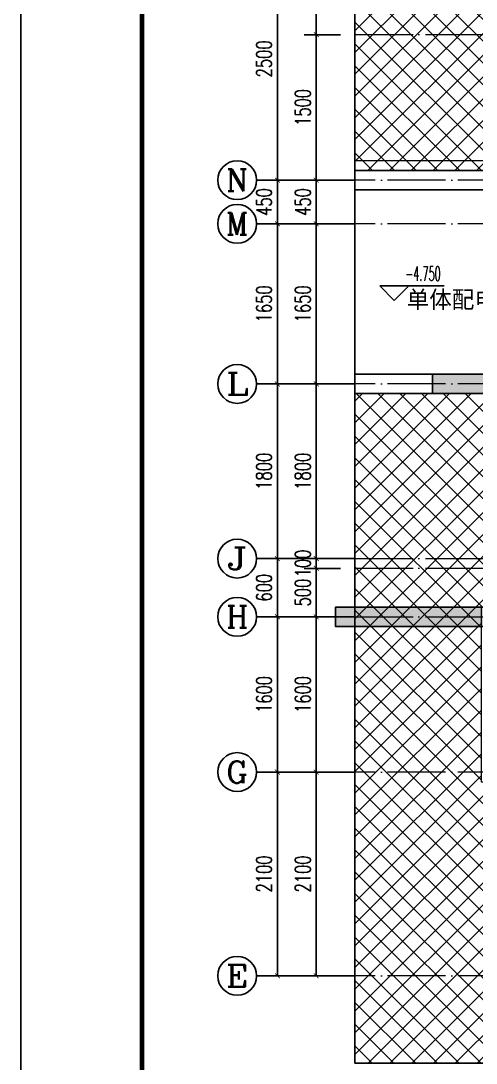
# Model space of a CAD drawing. Extents: x -668857 to 185752, y -270966 to 286822.
# Drawn here: x 14490 to 19186, y 210006 to 220748 of the extents above; entities that cross this region are included whole.
import ezdxf
from ezdxf.enums import TextEntityAlignment as Align

# ---------------------------------------------------------------- set-up
doc = ezdxf.new("R2010")
doc.units = 0
doc.header["$LTSCALE"] = 1000
doc.linetypes.add('DOTE', pattern=[2.42, 2, -0.2, 0.02, -0.2])
doc.layers.get('0').update_dxf_attribs({"linetype": 'CONTINUOUS'})
doc.layers.get('DEFPOINTS').update_dxf_attribs({"linetype": 'CONTINUOUS'})
for name, color, linetype in [('-TK', 7, 'CONTINUOUS'), ('A-AXIS_TEXT', 7, 'CONTINUOUS'), ('AXIS', 3, 'CONTINUOUS'), ('DIM_ELEV', 3, 'CONTINUOUS'), ('DIM_SYMB', 3, 'CONTINUOUS'), ('HS-A-墙-砼', 41, 'CONTINUOUS'), ('PUB_DIM', 3, 'CONTINUOUS'), ('PUB_TEXT', 2, 'CONTINUOUS'), ('S-Q墙实线', 6, 'CONTINUOUS'), ('WALL', 5, 'CONTINUOUS'), ('尺寸标注', 86, 'CONTINUOUS'), ('底图$0$PUB_HATCH', 252, 'CONTINUOUS')]:
    doc.layers.add(name, color=color, linetype=linetype)
for name, color, linetype, lineweight in [('AXIS_TEXT', 7, 'CONTINUOUS', 20), ('DOTE', 19, 'DOTE', 9), ('填充', 251, 'CONTINUOUS', 5)]:
    doc.layers.add(name, color=color, linetype=linetype, lineweight=lineweight)
doc.styles.add('_TCH_AXIS', font='COMPLEX', dxfattribs={"bigfont": 'GBCBIG'})
doc.styles.add('_TCH_DIM', font='SIMPLEX.shx', dxfattribs={"width": 0.7, "bigfont": 'GBCBIG.shx'})
doc.styles.add('_TCH_DIM_T3', font='SIMPLEX', dxfattribs={"width": 0.705882, "bigfont": 'GBCBIG'})
doc.styles.add('COMPLEX', font='COMPLEX')
doc.dimstyles.new('_TCH_ARCH&&50', dxfattribs={"dimtxt": 157.5, "dimasz": 50, "dimexe": 125, "dimexo": 150, "dimgap": 58.75, "dimtad": 1, "dimdec": 0, "dimzin": 0, "dimdsep": 46, "dimtxsty": '_TCH_DIM_T3', "dimblk": 'ARCHTICK', "dimcen": 0.09, "dimclrt": 7, "dimazin": 0, "dimtfac": 1, "dimtdec": 0, "dimtix": 1, "dimtmove": 2, "dimatfit": 3, "dimldrblk": 'ARCHTICK', "dimfxl": 1, "dimtolj": 1, "dimtzin": 0, "dimarcsym": 0})

# ---------------------------------------------------------------- blocks, each defined once
blk = doc.blocks.new('A1')
blk.add_lwpolyline([(0, 59400), (0, 0), (84100, 0), (84100, 59400)], close=True)
at = {"const_width": 100}
blk.add_lwpolyline([(2500, 58400), (2500, 1000), (83100, 1000), (83100, 58400)], close=True, dxfattribs=at)
blk = doc.blocks.new('_AXISO')
blk.add_circle((0, 0), 0.5)
at = {"layer": 'A-AXIS_TEXT', "style": 'COMPLEX', "width": 1.041667}
blk.add_attdef('A', text='', height=0.56, dxfattribs=at).set_placement((-0.25, -0.28), (0.25, -0.28), align=Align.FIT)
blk = doc.blocks.new('_ArchTick')
at = {"color": 0, "linetype": 'ByBlock', "const_width": 0.15}
blk.add_lwpolyline([(-0.5, -0.5), (0.5, 0.5)], dxfattribs=at)
blk = doc.blocks.new('*D1167')
at = {"layer": 'DEFPOINTS', "color": 0, "transparency": 16777216}
for p in [(17536, 213006), (17936, 213006), (17936, 210906)]:
    blk.add_point(p, dxfattribs=at)
at = {"layer": '尺寸标注', "color": 0, "lineweight": -2, "transparency": 16777216}
for p, q in [((17786, 213006), (17411, 213006)), ((17536, 210906), (17536, 213006)), ((17786, 210906), (17411, 210906))]:
    blk.add_line(p, q, dxfattribs=at)
at = {"layer": '尺寸标注', "color": 0, "lineweight": -2, "transparency": 16777216, "xscale": 50, "yscale": 50, "zscale": 50}
for p, rotation in [((17536, 213006), 90), ((17536, 210906), 270)]:
    blk.add_blockref('_ArchTick', p, dxfattribs=dict(at, rotation=rotation))
at = {"layer": '尺寸标注', "color": 7, "transparency": 16777216, "insert": (17398, 211956), "char_height": 157.5, "attachment_point": 5, "rotation": 90, "style": '_TCH_DIM_T3'}
blk.add_mtext('\\A1;2100', dxfattribs=at)
blk = doc.blocks.new('*D1168')
at = {"layer": 'DEFPOINTS', "color": 0, "transparency": 16777216}
for p in [(17536, 214607), (17936, 214607), (17936, 213006)]:
    blk.add_point(p, dxfattribs=at)
at = {"layer": '尺寸标注', "color": 0, "lineweight": -2, "transparency": 16777216}
for p, q in [((17786, 214607), (17411, 214607)), ((17536, 213006), (17536, 214607)), ((17786, 213006), (17411, 213006))]:
    blk.add_line(p, q, dxfattribs=at)
at = {"layer": '尺寸标注', "color": 0, "lineweight": -2, "transparency": 16777216, "xscale": 50, "yscale": 50, "zscale": 50}
for p, rotation in [((17536, 214607), 90), ((17536, 213006), 270)]:
    blk.add_blockref('_ArchTick', p, dxfattribs=dict(at, rotation=rotation))
at = {"layer": '尺寸标注', "color": 7, "transparency": 16777216, "insert": (17398, 213806), "char_height": 157.5, "attachment_point": 5, "rotation": 90, "style": '_TCH_DIM_T3'}
blk.add_mtext('\\A1;1600', dxfattribs=at)
blk = doc.blocks.new('*D1169')
at = {"layer": 'DEFPOINTS', "color": 0, "transparency": 16777216}
for p in [(17536, 215106), (17936, 215106), (17936, 214607)]:
    blk.add_point(p, dxfattribs=at)
at = {"layer": '尺寸标注', "color": 0, "lineweight": -2, "transparency": 16777216}
for p, q in [((17786, 215106), (17411, 215106)), ((17536, 214607), (17536, 215106)), ((17786, 214607), (17411, 214607))]:
    blk.add_line(p, q, dxfattribs=at)
at = {"layer": '尺寸标注', "color": 0, "lineweight": -2, "transparency": 16777216, "xscale": 50, "yscale": 50, "zscale": 50}
for p, rotation in [((17536, 215106), 90), ((17536, 214607), 270)]:
    blk.add_blockref('_ArchTick', p, dxfattribs=dict(at, rotation=rotation))
at = {"layer": '尺寸标注', "color": 7, "transparency": 16777216, "insert": (17398, 214856), "char_height": 157.5, "attachment_point": 5, "rotation": 90, "style": '_TCH_DIM_T3'}
blk.add_mtext('\\A1;500', dxfattribs=at)
blk = doc.blocks.new('*D1170')
at = {"layer": 'DEFPOINTS', "color": 0, "transparency": 16777216}
for p in [(17536, 215206), (17936, 215206), (17936, 215106)]:
    blk.add_point(p, dxfattribs=at)
at = {"layer": '尺寸标注', "color": 0, "lineweight": -2, "transparency": 16777216}
for p, q in [((17786, 215206), (17411, 215206)), ((17536, 215206), (17536, 215256)), ((17536, 215106), (17536, 215206)), ((17786, 215106), (17411, 215106)), ((17536, 215106), (17536, 215056))]:
    blk.add_line(p, q, dxfattribs=at)
at = {"layer": '尺寸标注', "color": 0, "lineweight": -2, "transparency": 16777216, "xscale": 50, "yscale": 50, "zscale": 50}
for p, rotation in [((17536, 215206), 270), ((17536, 215106), 90)]:
    blk.add_blockref('_ArchTick', p, dxfattribs=dict(at, rotation=rotation))
at = {"layer": '尺寸标注', "color": 7, "transparency": 16777216, "insert": (17398, 215156), "char_height": 157.5, "attachment_point": 5, "rotation": 90, "style": '_TCH_DIM_T3'}
blk.add_mtext('\\A1;100', dxfattribs=at)
blk = doc.blocks.new('*D1171')
at = {"layer": 'DEFPOINTS', "color": 0, "transparency": 16777216}
for p in [(17536, 217006), (17936, 217006), (17936, 215206)]:
    blk.add_point(p, dxfattribs=at)
at = {"layer": '尺寸标注', "color": 0, "lineweight": -2, "transparency": 16777216}
for p, q in [((17786, 217006), (17411, 217006)), ((17536, 215206), (17536, 217006)), ((17786, 215206), (17411, 215206))]:
    blk.add_line(p, q, dxfattribs=at)
at = {"layer": '尺寸标注', "color": 0, "lineweight": -2, "transparency": 16777216, "xscale": 50, "yscale": 50, "zscale": 50}
for p, rotation in [((17536, 217006), 90), ((17536, 215206), 270)]:
    blk.add_blockref('_ArchTick', p, dxfattribs=dict(at, rotation=rotation))
at = {"layer": '尺寸标注', "color": 7, "transparency": 16777216, "insert": (17398, 216106), "char_height": 157.5, "attachment_point": 5, "rotation": 90, "style": '_TCH_DIM_T3'}
blk.add_mtext('\\A1;1800', dxfattribs=at)
blk = doc.blocks.new('*D1172')
at = {"layer": 'DEFPOINTS', "color": 0, "transparency": 16777216}
for p in [(17536, 218656), (17936, 218656), (17936, 217006)]:
    blk.add_point(p, dxfattribs=at)
at = {"layer": '尺寸标注', "color": 0, "lineweight": -2, "transparency": 16777216}
for p, q in [((17786, 218656), (17411, 218656)), ((17536, 217006), (17536, 218656)), ((17786, 217006), (17411, 217006))]:
    blk.add_line(p, q, dxfattribs=at)
at = {"layer": '尺寸标注', "color": 0, "lineweight": -2, "transparency": 16777216, "xscale": 50, "yscale": 50, "zscale": 50}
for p, rotation in [((17536, 218656), 90), ((17536, 217006), 270)]:
    blk.add_blockref('_ArchTick', p, dxfattribs=dict(at, rotation=rotation))
at = {"layer": '尺寸标注', "color": 7, "transparency": 16777216, "insert": (17398, 217831), "char_height": 157.5, "attachment_point": 5, "rotation": 90, "style": '_TCH_DIM_T3'}
blk.add_mtext('\\A1;1650', dxfattribs=at)
blk = doc.blocks.new('*D1173')
at = {"layer": 'DEFPOINTS', "color": 0, "transparency": 16777216}
for p in [(17536, 219106), (17936, 219106), (17936, 218656)]:
    blk.add_point(p, dxfattribs=at)
at = {"layer": '尺寸标注', "color": 0, "lineweight": -2, "transparency": 16777216}
for p, q in [((17786, 219106), (17411, 219106)), ((17536, 218656), (17536, 219106)), ((17786, 218656), (17411, 218656))]:
    blk.add_line(p, q, dxfattribs=at)
at = {"layer": '尺寸标注', "color": 0, "lineweight": -2, "transparency": 16777216, "xscale": 50, "yscale": 50, "zscale": 50}
for p, rotation in [((17536, 219106), 90), ((17536, 218656), 270)]:
    blk.add_blockref('_ArchTick', p, dxfattribs=dict(at, rotation=rotation))
at = {"layer": '尺寸标注', "color": 7, "transparency": 16777216, "insert": (17398, 218881), "char_height": 157.5, "attachment_point": 5, "rotation": 90, "style": '_TCH_DIM_T3'}
blk.add_mtext('\\A1;450', dxfattribs=at)
blk = doc.blocks.new('*D1174')
at = {"layer": 'DEFPOINTS', "color": 0, "transparency": 16777216}
for p in [(17536, 220606), (17936, 220606), (17936, 219106)]:
    blk.add_point(p, dxfattribs=at)
at = {"layer": '尺寸标注', "color": 0, "lineweight": -2, "transparency": 16777216}
for p, q in [((17786, 220606), (17411, 220606)), ((17536, 219106), (17536, 220606)), ((17786, 219106), (17411, 219106))]:
    blk.add_line(p, q, dxfattribs=at)
at = {"layer": '尺寸标注', "color": 0, "lineweight": -2, "transparency": 16777216, "xscale": 50, "yscale": 50, "zscale": 50}
for p, rotation in [((17536, 220606), 90), ((17536, 219106), 270)]:
    blk.add_blockref('_ArchTick', p, dxfattribs=dict(at, rotation=rotation))
at = {"layer": '尺寸标注', "color": 7, "transparency": 16777216, "insert": (17398, 219856), "char_height": 157.5, "attachment_point": 5, "rotation": 90, "style": '_TCH_DIM_T3'}
blk.add_mtext('\\A1;1500', dxfattribs=at)
blk = doc.blocks.new('*D1175')
at = {"layer": 'DEFPOINTS', "color": 0, "transparency": 16777216}
for p in [(17536, 221606), (17936, 221606), (17936, 220606)]:
    blk.add_point(p, dxfattribs=at)
at = {"layer": '尺寸标注', "color": 0, "lineweight": -2, "transparency": 16777216}
for p, q in [((17786, 221606), (17411, 221606)), ((17536, 220606), (17536, 221606)), ((17786, 220606), (17411, 220606))]:
    blk.add_line(p, q, dxfattribs=at)
at = {"layer": '尺寸标注', "color": 0, "lineweight": -2, "transparency": 16777216, "xscale": 50, "yscale": 50, "zscale": 50}
for p, rotation in [((17536, 221606), 90), ((17536, 220606), 270)]:
    blk.add_blockref('_ArchTick', p, dxfattribs=dict(at, rotation=rotation))
at = {"layer": '尺寸标注', "color": 7, "transparency": 16777216, "insert": (17398, 221106), "char_height": 157.5, "attachment_point": 5, "rotation": 90, "style": '_TCH_DIM_T3'}
blk.add_mtext('\\A1;1000', dxfattribs=at)
blk = doc.blocks.new('*D1205')
at = {"layer": 'DEFPOINTS', "color": 0, "transparency": 16777216}
for p in [(17136, 213006), (17936, 213006), (17936, 210906)]:
    blk.add_point(p, dxfattribs=at)
at = {"layer": 'PUB_DIM', "color": 0, "lineweight": -2, "transparency": 16777216}
for p, q in [((17786, 213006), (17011, 213006)), ((17136, 210906), (17136, 213006)), ((17786, 210906), (17011, 210906))]:
    blk.add_line(p, q, dxfattribs=at)
at = {"layer": 'PUB_DIM', "color": 0, "lineweight": -2, "transparency": 16777216, "xscale": 50, "yscale": 50, "zscale": 50}
for p, rotation in [((17136, 213006), 90), ((17136, 210906), 270)]:
    blk.add_blockref('_ArchTick', p, dxfattribs=dict(at, rotation=rotation))
at = {"layer": 'PUB_DIM', "color": 7, "transparency": 16777216, "insert": (16998, 211956), "char_height": 157.5, "attachment_point": 5, "rotation": 90, "style": '_TCH_DIM_T3'}
blk.add_mtext('\\A1;2100', dxfattribs=at)
blk = doc.blocks.new('*D1206')
at = {"layer": 'DEFPOINTS', "color": 0, "transparency": 16777216}
for p in [(17136, 214607), (17936, 214607), (17936, 213006)]:
    blk.add_point(p, dxfattribs=at)
at = {"layer": 'PUB_DIM', "color": 0, "lineweight": -2, "transparency": 16777216}
for p, q in [((17786, 214607), (17011, 214607)), ((17136, 213006), (17136, 214607)), ((17786, 213006), (17011, 213006))]:
    blk.add_line(p, q, dxfattribs=at)
at = {"layer": 'PUB_DIM', "color": 0, "lineweight": -2, "transparency": 16777216, "xscale": 50, "yscale": 50, "zscale": 50}
for p, rotation in [((17136, 214607), 90), ((17136, 213006), 270)]:
    blk.add_blockref('_ArchTick', p, dxfattribs=dict(at, rotation=rotation))
at = {"layer": 'PUB_DIM', "color": 7, "transparency": 16777216, "insert": (16998, 213806), "char_height": 157.5, "attachment_point": 5, "rotation": 90, "style": '_TCH_DIM_T3'}
blk.add_mtext('\\A1;1600', dxfattribs=at)
blk = doc.blocks.new('*D1207')
at = {"layer": 'DEFPOINTS', "color": 0, "transparency": 16777216}
for p in [(17136, 215206), (17936, 215206), (17936, 214607)]:
    blk.add_point(p, dxfattribs=at)
at = {"layer": 'PUB_DIM', "color": 0, "lineweight": -2, "transparency": 16777216}
for p, q in [((17786, 215206), (17011, 215206)), ((17136, 214607), (17136, 215206)), ((17786, 214607), (17011, 214607))]:
    blk.add_line(p, q, dxfattribs=at)
at = {"layer": 'PUB_DIM', "color": 0, "lineweight": -2, "transparency": 16777216, "xscale": 50, "yscale": 50, "zscale": 50}
for p, rotation in [((17136, 215206), 90), ((17136, 214607), 270)]:
    blk.add_blockref('_ArchTick', p, dxfattribs=dict(at, rotation=rotation))
at = {"layer": 'PUB_DIM', "color": 7, "transparency": 16777216, "insert": (16998, 214906), "char_height": 157.5, "attachment_point": 5, "rotation": 90, "style": '_TCH_DIM_T3'}
blk.add_mtext('\\A1;600', dxfattribs=at)
blk = doc.blocks.new('*D1208')
at = {"layer": 'DEFPOINTS', "color": 0, "transparency": 16777216}
for p in [(17136, 217006), (17936, 217006), (17936, 215206)]:
    blk.add_point(p, dxfattribs=at)
at = {"layer": 'PUB_DIM', "color": 0, "lineweight": -2, "transparency": 16777216}
for p, q in [((17786, 217006), (17011, 217006)), ((17136, 215206), (17136, 217006)), ((17786, 215206), (17011, 215206))]:
    blk.add_line(p, q, dxfattribs=at)
at = {"layer": 'PUB_DIM', "color": 0, "lineweight": -2, "transparency": 16777216, "xscale": 50, "yscale": 50, "zscale": 50}
for p, rotation in [((17136, 217006), 90), ((17136, 215206), 270)]:
    blk.add_blockref('_ArchTick', p, dxfattribs=dict(at, rotation=rotation))
at = {"layer": 'PUB_DIM', "color": 7, "transparency": 16777216, "insert": (16998, 216106), "char_height": 157.5, "attachment_point": 5, "rotation": 90, "style": '_TCH_DIM_T3'}
blk.add_mtext('\\A1;1800', dxfattribs=at)
blk = doc.blocks.new('*D1209')
at = {"layer": 'DEFPOINTS', "color": 0, "transparency": 16777216}
for p in [(17136, 218656), (17936, 218656), (17936, 217006)]:
    blk.add_point(p, dxfattribs=at)
at = {"layer": 'PUB_DIM', "color": 0, "lineweight": -2, "transparency": 16777216}
for p, q in [((17786, 218656), (17011, 218656)), ((17136, 217006), (17136, 218656)), ((17786, 217006), (17011, 217006))]:
    blk.add_line(p, q, dxfattribs=at)
at = {"layer": 'PUB_DIM', "color": 0, "lineweight": -2, "transparency": 16777216, "xscale": 50, "yscale": 50, "zscale": 50}
for p, rotation in [((17136, 218656), 90), ((17136, 217006), 270)]:
    blk.add_blockref('_ArchTick', p, dxfattribs=dict(at, rotation=rotation))
at = {"layer": 'PUB_DIM', "color": 7, "transparency": 16777216, "insert": (16998, 217831), "char_height": 157.5, "attachment_point": 5, "rotation": 90, "style": '_TCH_DIM_T3'}
blk.add_mtext('\\A1;1650', dxfattribs=at)
blk = doc.blocks.new('*D1210')
at = {"layer": 'DEFPOINTS', "color": 0, "transparency": 16777216}
for p in [(17136, 219106), (17936, 219106), (17936, 218656)]:
    blk.add_point(p, dxfattribs=at)
at = {"layer": 'PUB_DIM', "color": 0, "lineweight": -2, "transparency": 16777216}
for p, q in [((17786, 219106), (17011, 219106)), ((17136, 218656), (17136, 219106)), ((17786, 218656), (17011, 218656))]:
    blk.add_line(p, q, dxfattribs=at)
at = {"layer": 'PUB_DIM', "color": 0, "lineweight": -2, "transparency": 16777216, "xscale": 50, "yscale": 50, "zscale": 50}
for p, rotation in [((17136, 219106), 90), ((17136, 218656), 270)]:
    blk.add_blockref('_ArchTick', p, dxfattribs=dict(at, rotation=rotation))
at = {"layer": 'PUB_DIM', "color": 7, "transparency": 16777216, "insert": (16998, 218881), "char_height": 157.5, "attachment_point": 5, "rotation": 90, "style": '_TCH_DIM_T3'}
blk.add_mtext('\\A1;450', dxfattribs=at)
blk = doc.blocks.new('*D1211')
at = {"layer": 'DEFPOINTS', "color": 0, "transparency": 16777216}
for p in [(17136, 221606), (17936, 221606), (17936, 219106)]:
    blk.add_point(p, dxfattribs=at)
at = {"layer": 'PUB_DIM', "color": 0, "lineweight": -2, "transparency": 16777216}
for p, q in [((17786, 221606), (17011, 221606)), ((17136, 219106), (17136, 221606)), ((17786, 219106), (17011, 219106))]:
    blk.add_line(p, q, dxfattribs=at)
at = {"layer": 'PUB_DIM', "color": 0, "lineweight": -2, "transparency": 16777216, "xscale": 50, "yscale": 50, "zscale": 50}
for p, rotation in [((17136, 221606), 90), ((17136, 219106), 270)]:
    blk.add_blockref('_ArchTick', p, dxfattribs=dict(at, rotation=rotation))
at = {"layer": 'PUB_DIM', "color": 7, "transparency": 16777216, "insert": (16998, 220356), "char_height": 157.5, "attachment_point": 5, "rotation": 90, "style": '_TCH_DIM_T3'}
blk.add_mtext('\\A1;2500', dxfattribs=at)

msp = doc.modelspace()

# ---------------------------------------------------------------- hatches: boundary and pattern name
at = {"layer": '填充'}
h = msp.add_hatch(dxfattribs=at)
h.set_pattern_fill('ANSI37', color=196, scale=100, style=0)
h.set_pattern_definition([(45, (-76536.83, 109335.62), (-112.2532, 112.2532), []), (135, (-76536.83, 109335.62), (-112.2532, -112.2532), [])])
h.paths.add_polyline_path([(19535.79, 216906.34), (17935.98, 216906.34), (17935.98, 210006.35), (24135.98, 210006.35), (24135.98, 211506.35), (22385.79, 211506.35), (22385.79, 210806.35), (19685.79, 210806.35), (19685.79, 212906.35), (19235.79, 212906.35), (19235.79, 214706.61), (19535.79, 214706.62)])
h.paths.add_polyline_path([(17935.98, 219206.35), (19535.79, 219206.35), (19535.79, 220706.34), (22535.8, 220706.34), (22535.79, 214706.59), (24135.98, 214706.6), (24135.98, 218206.35), (30485.99, 218206.35), (30485.99, 223506.35), (17935.98, 223506.35)])
at = {"layer": '底图$0$PUB_HATCH'}
for points in [[(19535.79, 215706.35), (19735.79, 215706.35), (19735.79, 217356.35), (19535.79, 217356.35), (19535.79, 217106.35), (18735.9, 217106.35), (18735.9, 216906.35), (19535.79, 216906.35)], [(19735.79, 215006.35), (19735.79, 214506.35), (17735.79, 214506.35), (17735.79, 214706.35), (19535.79, 214706.35), (19535.79, 215006.35)]]:
    msp.add_hatch(color=256, dxfattribs=at).paths.add_polyline_path(points)

# ---------------------------------------------------------------- linework, layer by layer
at = {"layer": 'AXIS'}
for p, q in [((17935.98, 219106.35), (16921.38, 219106.35)), ((17935.98, 218656.35), (16921.38, 218656.35)), ((17935.98, 217006.35), (16921.38, 217006.35)), ((17935.98, 215206.35), (16921.38, 215206.35)), ((17935.98, 214606.62), (16921.38, 214606.62)), ((17935.98, 213006.35), (16921.38, 213006.35)), ((17935.98, 210906.35), (16921.38, 210906.35))]:
    msp.add_line(p, q, dxfattribs=at)
at = {"layer": 'DIM_ELEV'}
for p, q in [((18340.75, 217866.96), (18190.75, 218016.96)), ((18190.75, 218016.96), (18855.67, 218016.96)), ((18340.75, 217866.96), (18490.75, 218016.96))]:
    msp.add_line(p, q, dxfattribs=at)
at = {"layer": 'DIM_SYMB'}
msp.add_lwpolyline([(17935.98, 223506.35), (17935.98, 218206.35), (17935.98, 218206.35), (17935.98, 210006.35), (24135.98, 210006.35), (24135.98, 218206.35), (30485.99, 218206.35), (30485.99, 223506.35)], close=True, dxfattribs=at)
at = {"layer": 'DOTE', "linetype": 'DOTE', "ltscale": 0.3}
for p, q in [((17935.98, 220606.34), (30485.99, 220606.34)), ((30485.99, 219106.35), (17935.98, 219106.35)), ((30485.99, 218656.35), (17935.98, 218656.35)), ((30485.99, 217006.35), (17935.98, 217006.35)), ((17935.98, 215206.35), (30485.99, 215206.35)), ((17935.98, 215106.35), (30485.99, 215106.35)), ((17935.98, 214606.62), (30485.99, 214606.62)), ((30485.99, 213006.35), (17935.98, 213006.35)), ((30485.99, 210906.35), (17935.98, 210906.35))]:
    msp.add_line(p, q, dxfattribs=at)
at = {"layer": 'HS-A-墙-砼'}
for p, q in [((17935.98, 219006.35), (17935.98, 219306.35)), ((19735.79, 219006.35), (17935.98, 219006.35))]:
    msp.add_line(p, q, dxfattribs=at)
at = {"layer": 'S-Q墙实线', "color": 6}
for points in [[(19535.79, 215706.35), (19735.79, 215706.35), (19735.79, 217356.35), (19535.79, 217356.35), (19535.79, 217106.35), (18735.9, 217106.35), (18735.9, 216906.35), (19535.79, 216906.35)], [(19735.79, 215006.35), (19735.79, 214506.35), (17735.79, 214506.35), (17735.79, 214706.35), (19535.79, 214706.35), (19535.79, 215006.35)]]:
    msp.add_lwpolyline(points, close=True, dxfattribs=at)
at = {"layer": 'WALL'}
for p, q in [((17935.98, 219206.35), (19535.79, 219206.35)), ((17935.98, 219206.35), (17935.98, 219006.35)), ((17935.98, 219006.35), (19535.79, 219006.35)), ((17935.98, 217106.35), (19135.79, 217106.35)), ((17935.98, 217106.35), (17935.98, 216906.35)), ((17935.98, 216906.35), (19135.79, 216906.35))]:
    msp.add_line(p, q, dxfattribs=at)
at = {"layer": '填充', "color": 196}
msp.add_lwpolyline([(19535.79, 220706.34), (19535.78, 219306.35), (17935.98, 219306.35), (17935.98, 216906.35), (19535.79, 216906.34), (19535.79, 214706.62), (19235.79, 214706.61), (19235.79, 212906.35), (19685.79, 212906.35), (19685.79, 210806.35), (22385.79, 210806.35), (22385.79, 211506.35), (24135.98, 211506.35), (24135.98, 214706.61), (22535.79, 214706.59), (22535.8, 220706.34)], close=True, dxfattribs=at)

# ---------------------------------------------------------------- block references
at = {"layer": '-TK', "xscale": 0.5, "yscale": 0.5, "zscale": 0.5}
msp.add_blockref('A1', (14490.19, 196482.28), dxfattribs=at)
at = {"layer": 'AXIS'}
ref = msp.add_blockref('_AXISO', (16721.38, 219106.35), dxfattribs=dict(at, xscale=400, yscale=400, zscale=400))
ref.add_attrib('A', 'N', dxfattribs={"layer": 'AXIS_TEXT', "height": 226.27, "style": '_TCH_AXIS', "width": 1.105263}).set_placement((16608.24, 218993.21), (16834.51, 218993.21), align=Align.FIT)
ref = msp.add_blockref('_AXISO', (16721.38, 218656.35), dxfattribs=dict(at, xscale=400, yscale=400, zscale=400))
ref.add_attrib('A', 'M', dxfattribs={"layer": 'AXIS_TEXT', "height": 226.27, "style": '_TCH_AXIS'}).set_placement((16608.24, 218543.21), (16834.51, 218543.21), align=Align.FIT)
ref = msp.add_blockref('_AXISO', (16721.38, 217006.35), dxfattribs=dict(at, xscale=400, yscale=400, zscale=400))
ref.add_attrib('A', 'L', dxfattribs={"layer": 'AXIS_TEXT', "height": 226.27, "style": '_TCH_AXIS', "width": 1.4}).set_placement((16608.24, 216893.21), (16834.51, 216893.21), align=Align.FIT)
ref = msp.add_blockref('_AXISO', (16721.38, 215206.35), dxfattribs=dict(at, xscale=400, yscale=400, zscale=400))
ref.add_attrib('A', 'J', dxfattribs={"layer": 'AXIS_TEXT', "height": 226.27, "style": '_TCH_AXIS', "width": 1.909091}).set_placement((16608.24, 215093.21), (16834.51, 215093.21), align=Align.FIT)
ref = msp.add_blockref('_AXISO', (16721.38, 214606.62), dxfattribs=dict(at, xscale=400, yscale=400, zscale=400))
ref.add_attrib('A', 'H', dxfattribs={"layer": 'AXIS_TEXT', "height": 226.27, "style": '_TCH_AXIS', "width": 1.05}).set_placement((16608.24, 214493.48), (16834.51, 214493.48), align=Align.FIT)
ref = msp.add_blockref('_AXISO', (16721.38, 213006.35), dxfattribs=dict(at, xscale=400, yscale=400, zscale=400))
ref.add_attrib('A', 'G', dxfattribs={"layer": 'AXIS_TEXT', "height": 226.27, "style": '_TCH_AXIS', "width": 1.166667}).set_placement((16608.24, 212893.21), (16834.51, 212893.21), align=Align.FIT)
ref = msp.add_blockref('_AXISO', (16721.38, 210906.35), dxfattribs=dict(at, xscale=400, yscale=400, zscale=400))
ref.add_attrib('A', 'E', dxfattribs={"layer": 'AXIS_TEXT', "height": 226.27, "style": '_TCH_AXIS', "width": 1.3125}).set_placement((16608.24, 210793.21), (16834.51, 210793.21), align=Align.FIT)

# ---------------------------------------------------------------- texts
at = {"layer": 'PUB_TEXT', "style": '_TCH_DIM', "width": 0.494118}
msp.add_text('-4.750', height=148.75, dxfattribs=at).set_placement((18455.67, 218069.46))
at = {"layer": 'PUB_TEXT', "color": 7}
msp.add_text('单体配电间', height=178.723, dxfattribs=at).set_placement((18469.9, 217787.3))

# ---------------------------------------------------------------- dimensions: what is measured, and where the dimension line sits
at = {"layer": 'PUB_DIM'}
for p1, p2, picture, middle in [((17935.98, 219106.35), (17935.98, 221606.35), '*D1211', (16998.48, 220356.35)), ((17935.98, 218656.35), (17935.98, 219106.35), '*D1210', (16998.48, 218881.35)), ((17935.98, 217006.35), (17935.98, 218656.35), '*D1209', (16998.48, 217831.35)), ((17935.98, 215206.35), (17935.98, 217006.35), '*D1208', (16998.48, 216106.35)), ((17935.98, 214606.62), (17935.98, 215206.35), '*D1207', (16998.48, 214906.48)), ((17935.98, 213006.35), (17935.98, 214606.62), '*D1206', (16998.48, 213806.48)), ((17935.98, 210906.35), (17935.98, 213006.35), '*D1205', (16998.48, 211956.35))]:
    dim = msp.add_aligned_dim(p1=p1, p2=p2, distance=800, dimstyle='_TCH_ARCH&&50', dxfattribs=at)
    dim.commit()
    dim.dimension.update_dxf_attribs({"geometry": picture, "text_midpoint": middle})
at = {"layer": '尺寸标注', "color": 106}
for p1, p2, picture, middle in [((17935.98, 220606.34), (17935.98, 221606.35), '*D1175', (17398.48, 221106.35)), ((17935.98, 219106.35), (17935.98, 220606.34), '*D1174', (17398.48, 219856.35)), ((17935.98, 218656.35), (17935.98, 219106.35), '*D1173', (17398.48, 218881.35)), ((17935.98, 217006.35), (17935.98, 218656.35), '*D1172', (17398.48, 217831.35)), ((17935.98, 215206.35), (17935.98, 217006.35), '*D1171', (17398.48, 216106.35)), ((17935.98, 215106.35), (17935.98, 215206.35), '*D1170', (17398.48, 215156.35)), ((17935.98, 214606.62), (17935.98, 215106.35), '*D1169', (17398.48, 214856.48)), ((17935.98, 213006.35), (17935.98, 214606.62), '*D1168', (17398.48, 213806.48)), ((17935.98, 210906.35), (17935.98, 213006.35), '*D1167', (17398.48, 211956.35))]:
    dim = msp.add_aligned_dim(p1=p1, p2=p2, distance=400, dimstyle='_TCH_ARCH&&50', dxfattribs=at)
    dim.commit()
    dim.dimension.update_dxf_attribs({"geometry": picture, "text_midpoint": middle})

doc.saveas('drawing.dxf')
